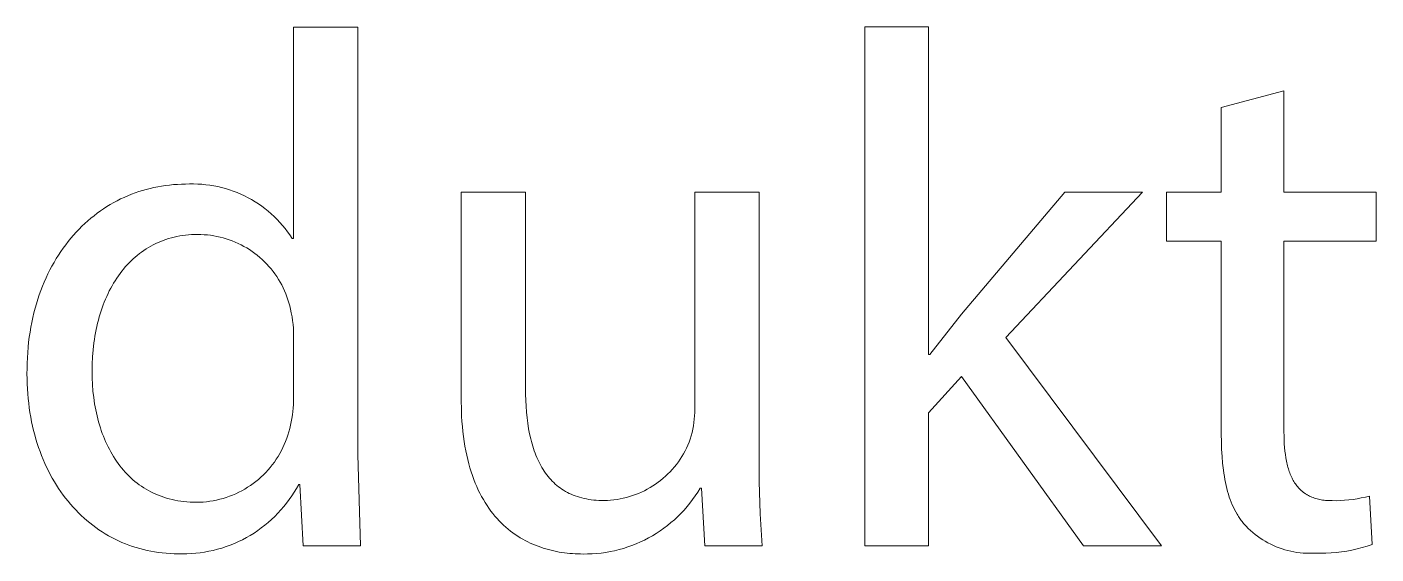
# Model space of a CAD drawing. Header units: millimetres. Extents: x -1246 to 2331, y -493 to 2006.
# Drawn here: x 1240.6 to 1306.8, y -433.3 to -407.5 of the extents above; entities that cross this region are included whole.
import ezdxf

# ---------------------------------------------------------------- set-up
doc = ezdxf.new("R2010")
doc.units = ezdxf.units.MM
doc.header["$MEASUREMENT"] = 0
doc.layers.add('Domyślny', color=7, linetype='Continuous', true_color=0x000000)

msp = doc.modelspace()

# ---------------------------------------------------------------- linework, layer by layer
at = {"layer": 'Domyślny', "color": 18, "lineweight": 15, "true_color": 0x000000}
for p, q in [((1253.688, -417.861), (1253.688, -407.51)), ((1253.688, -407.51), (1256.833, -407.51)), ((1256.833, -407.51), (1256.833, -428.451)), ((1281.709, -432.933), (1281.709, -407.5)), ((1281.709, -407.5), (1284.83, -407.5)), ((1284.83, -407.5), (1284.83, -423.558)), ((1299.195, -411.444), (1302.268, -410.622)), ((1302.268, -410.622), (1302.268, -415.602)), ((1299.195, -415.602), (1299.195, -411.444)), ((1245.91, -415.633), (1246.092, -415.57)), ((1246.092, -415.57), (1246.275, -415.513)), ((1246.275, -415.513), (1246.46, -415.46)), ((1246.46, -415.46), (1246.646, -415.412)), ((1246.646, -415.412), (1246.834, -415.369)), ((1246.834, -415.369), (1247.024, -415.331)), ((1247.024, -415.331), (1247.215, -415.297)), ((1247.215, -415.297), (1247.407, -415.269)), ((1247.407, -415.269), (1247.601, -415.246)), ((1247.601, -415.246), (1247.796, -415.228)), ((1247.796, -415.228), (1247.992, -415.215)), ((1247.992, -415.215), (1248.189, -415.208)), ((1248.189, -415.208), (1248.387, -415.205)), ((1248.387, -415.205), (1248.585, -415.196)), ((1248.585, -415.196), (1248.784, -415.194)), ((1248.784, -415.194), (1248.982, -415.199)), ((1248.982, -415.199), (1249.18, -415.211)), ((1249.18, -415.211), (1249.378, -415.229)), ((1249.378, -415.229), (1249.575, -415.254)), ((1249.575, -415.254), (1249.77, -415.286)), ((1249.77, -415.286), (1249.965, -415.325)), ((1249.965, -415.325), (1250.158, -415.37)), ((1250.158, -415.37), (1250.35, -415.422)), ((1250.35, -415.422), (1250.539, -415.48)), ((1250.539, -415.48), (1250.727, -415.545)), ((1250.727, -415.545), (1250.912, -415.616)), ((1244.532, -416.304), (1244.697, -416.204)), ((1244.697, -416.204), (1244.864, -416.108)), ((1244.864, -416.108), (1245.033, -416.017)), ((1245.033, -416.017), (1245.204, -415.931)), ((1245.204, -415.931), (1245.378, -415.85)), ((1245.378, -415.85), (1245.553, -415.773)), ((1245.553, -415.773), (1245.731, -415.7)), ((1245.731, -415.7), (1245.91, -415.633)), ((1250.912, -415.616), (1251.095, -415.694)), ((1251.095, -415.694), (1251.275, -415.777)), ((1251.275, -415.777), (1251.452, -415.867)), ((1251.452, -415.867), (1251.625, -415.963)), ((1251.625, -415.963), (1251.796, -416.065)), ((1251.796, -416.065), (1251.962, -416.172)), ((1251.962, -416.172), (1252.125, -416.286)), ((1261.907, -425.745), (1261.907, -415.596)), ((1261.907, -415.596), (1265.064, -415.596)), ((1265.064, -415.596), (1265.064, -425.197)), ((1273.367, -426.233), (1273.367, -415.596)), ((1273.367, -415.596), (1276.524, -415.596)), ((1276.524, -415.596), (1276.524, -428.211)), ((1286.45, -421.58), (1291.525, -415.6)), ((1295.325, -415.6), (1288.63, -422.724)), ((1291.525, -415.6), (1295.325, -415.6)), ((1296.503, -417.996), (1296.503, -415.602)), ((1296.503, -415.602), (1299.195, -415.602)), ((1302.268, -415.602), (1306.783, -415.602)), ((1306.783, -415.602), (1306.783, -417.996)), ((1243.597, -416.999), (1243.746, -416.872)), ((1243.746, -416.872), (1243.898, -416.75)), ((1243.898, -416.75), (1244.053, -416.632)), ((1244.053, -416.632), (1244.21, -416.518)), ((1244.21, -416.518), (1244.37, -416.409)), ((1244.37, -416.409), (1244.532, -416.304)), ((1252.125, -416.286), (1252.284, -416.404)), ((1252.284, -416.404), (1252.439, -416.528)), ((1252.439, -416.528), (1252.589, -416.658)), ((1252.589, -416.658), (1252.735, -416.792)), ((1252.735, -416.792), (1252.877, -416.931)), ((1242.894, -417.699), (1243.029, -417.551)), ((1243.029, -417.551), (1243.167, -417.406)), ((1243.167, -417.406), (1243.307, -417.266)), ((1243.307, -417.266), (1243.451, -417.131)), ((1243.451, -417.131), (1243.597, -416.999)), ((1252.877, -416.931), (1253.013, -417.076)), ((1253.013, -417.076), (1253.144, -417.224)), ((1253.144, -417.224), (1253.271, -417.377)), ((1253.271, -417.377), (1253.391, -417.535)), ((1253.391, -417.535), (1253.507, -417.696)), ((1242.388, -418.335), (1242.51, -418.17)), ((1242.51, -418.17), (1242.635, -418.009)), ((1242.635, -418.009), (1242.763, -417.852)), ((1242.763, -417.852), (1242.894, -417.699)), ((1246.801, -418.179), (1246.683, -418.243)), ((1246.922, -418.119), (1246.801, -418.179)), ((1247.045, -418.063), (1246.922, -418.119)), ((1247.17, -418.01), (1247.045, -418.063)), ((1247.297, -417.961), (1247.17, -418.01)), ((1247.426, -417.916), (1247.297, -417.961)), ((1247.558, -417.874), (1247.426, -417.916)), ((1247.691, -417.836), (1247.558, -417.874)), ((1247.827, -417.802), (1247.691, -417.836)), ((1247.964, -417.771), (1247.827, -417.802)), ((1248.104, -417.745), (1247.964, -417.771)), ((1248.245, -417.722), (1248.104, -417.745)), ((1248.389, -417.704), (1248.245, -417.722)), ((1248.534, -417.689), (1248.389, -417.704)), ((1248.682, -417.679), (1248.534, -417.689)), ((1248.831, -417.673), (1248.682, -417.679)), ((1248.983, -417.671), (1248.831, -417.673)), ((1249.141, -417.673), (1248.983, -417.671)), ((1249.299, -417.68), (1249.141, -417.673)), ((1249.456, -417.692), (1249.299, -417.68)), ((1249.613, -417.71), (1249.456, -417.692)), ((1249.769, -417.734), (1249.613, -417.71)), ((1249.924, -417.762), (1249.769, -417.734)), ((1250.078, -417.796), (1249.924, -417.762)), ((1250.231, -417.835), (1250.078, -417.796)), ((1250.383, -417.88), (1250.231, -417.835)), ((1250.533, -417.929), (1250.383, -417.88)), ((1250.681, -417.984), (1250.533, -417.929)), ((1250.827, -418.043), (1250.681, -417.984)), ((1250.972, -418.108), (1250.827, -418.043)), ((1251.113, -418.177), (1250.972, -418.108)), ((1251.253, -418.252), (1251.113, -418.177)), ((1253.507, -417.696), (1253.617, -417.861)), ((1253.617, -417.861), (1253.688, -417.861)), ((1299.195, -417.996), (1296.503, -417.996)), ((1299.195, -427.454), (1299.195, -417.996)), ((1306.783, -417.996), (1302.268, -417.996)), ((1302.268, -417.996), (1302.268, -427.347)), ((1241.936, -419.036), (1242.044, -418.855)), ((1242.044, -418.855), (1242.155, -418.678)), ((1242.155, -418.678), (1242.27, -418.504)), ((1242.27, -418.504), (1242.388, -418.335)), ((1245.813, -418.871), (1245.715, -418.964)), ((1245.914, -418.781), (1245.813, -418.871)), ((1246.017, -418.695), (1245.914, -418.781)), ((1246.123, -418.611), (1246.017, -418.695)), ((1246.23, -418.531), (1246.123, -418.611)), ((1246.34, -418.454), (1246.23, -418.531)), ((1246.452, -418.38), (1246.34, -418.454)), ((1246.566, -418.31), (1246.452, -418.38)), ((1246.683, -418.243), (1246.566, -418.31)), ((1251.389, -418.331), (1251.253, -418.252)), ((1251.523, -418.414), (1251.389, -418.331)), ((1251.655, -418.502), (1251.523, -418.414)), ((1251.783, -418.595), (1251.655, -418.502)), ((1251.907, -418.691), (1251.783, -418.595)), ((1252.029, -418.792), (1251.907, -418.691)), ((1252.147, -418.898), (1252.029, -418.792)), ((1241.635, -419.604), (1241.732, -419.411)), ((1241.732, -419.411), (1241.832, -419.222)), ((1241.832, -419.222), (1241.936, -419.036)), ((1245.257, -419.475), (1245.172, -419.586)), ((1245.344, -419.367), (1245.257, -419.475)), ((1245.433, -419.262), (1245.344, -419.367)), ((1245.525, -419.16), (1245.433, -419.262)), ((1245.619, -419.06), (1245.525, -419.16)), ((1245.715, -418.964), (1245.619, -419.06)), ((1252.261, -419.007), (1252.147, -418.898)), ((1252.371, -419.119), (1252.261, -419.007)), ((1252.478, -419.236), (1252.371, -419.119)), ((1252.58, -419.356), (1252.478, -419.236)), ((1252.678, -419.48), (1252.58, -419.356)), ((1252.773, -419.607), (1252.678, -419.48)), ((1241.37, -420.207), (1241.454, -420.002)), ((1241.454, -420.002), (1241.543, -419.801)), ((1241.543, -419.801), (1241.635, -419.604)), ((1244.786, -420.181), (1244.716, -420.308)), ((1244.858, -420.057), (1244.786, -420.181)), ((1244.933, -419.935), (1244.858, -420.057)), ((1245.011, -419.816), (1244.933, -419.935)), ((1245.09, -419.699), (1245.011, -419.816)), ((1245.172, -419.586), (1245.09, -419.699)), ((1252.862, -419.737), (1252.773, -419.607)), ((1252.947, -419.87), (1252.862, -419.737)), ((1253.028, -420.005), (1252.947, -419.87)), ((1253.104, -420.144), (1253.028, -420.005)), ((1253.175, -420.285), (1253.104, -420.144)), ((1241.073, -421.063), (1241.14, -420.843)), ((1241.14, -420.843), (1241.213, -420.627)), ((1241.213, -420.627), (1241.289, -420.415)), ((1241.289, -420.415), (1241.37, -420.207)), ((1244.46, -420.841), (1244.403, -420.981)), ((1244.521, -420.704), (1244.46, -420.841)), ((1244.583, -420.57), (1244.521, -420.704)), ((1244.648, -420.438), (1244.583, -420.57)), ((1244.716, -420.308), (1244.648, -420.438)), ((1253.241, -420.428), (1253.175, -420.285)), ((1253.303, -420.574), (1253.241, -420.428)), ((1253.359, -420.721), (1253.303, -420.574)), ((1253.41, -420.87), (1253.359, -420.721)), ((1240.895, -421.744), (1240.95, -421.513)), ((1240.95, -421.513), (1241.009, -421.286)), ((1241.009, -421.286), (1241.073, -421.063)), ((1244.246, -421.412), (1244.198, -421.561)), ((1244.295, -421.266), (1244.246, -421.412)), ((1244.348, -421.122), (1244.295, -421.266)), ((1244.403, -420.981), (1244.348, -421.122)), ((1253.457, -421.021), (1253.41, -420.87)), ((1253.498, -421.174), (1253.457, -421.021)), ((1253.533, -421.328), (1253.498, -421.174)), ((1253.575, -421.514), (1253.533, -421.328)), ((1253.61, -421.701), (1253.575, -421.514)), ((1240.8, -422.216), (1240.845, -421.978)), ((1240.845, -421.978), (1240.895, -421.744)), ((1244.035, -422.175), (1244.001, -422.334)), ((1244.072, -422.019), (1244.035, -422.175)), ((1244.111, -421.864), (1244.072, -422.019)), ((1244.153, -421.711), (1244.111, -421.864)), ((1244.198, -421.561), (1244.153, -421.711)), ((1253.638, -421.89), (1253.61, -421.701)), ((1253.661, -422.079), (1253.638, -421.89)), ((1253.676, -422.269), (1253.661, -422.079)), ((1284.901, -423.558), (1286.45, -421.58)), ((1240.691, -422.949), (1240.723, -422.701)), ((1240.723, -422.701), (1240.759, -422.457)), ((1240.759, -422.457), (1240.8, -422.216)), ((1243.914, -422.822), (1243.89, -422.988)), ((1243.94, -422.657), (1243.914, -422.822)), ((1243.969, -422.495), (1243.94, -422.657)), ((1244.001, -422.334), (1243.969, -422.495)), ((1253.685, -422.459), (1253.676, -422.269)), ((1253.688, -422.65), (1253.685, -422.459)), ((1253.688, -425.664), (1253.688, -422.65)), ((1288.63, -422.724), (1296.254, -432.933)), ((1240.627, -423.714), (1240.644, -423.456)), ((1240.644, -423.456), (1240.665, -423.201)), ((1240.665, -423.201), (1240.691, -422.949)), ((1243.851, -423.326), (1243.824, -423.67)), ((1243.89, -422.988), (1243.851, -423.326)), ((1240.61, -424.24), (1240.616, -423.975)), ((1240.616, -423.975), (1240.627, -423.714)), ((1243.807, -424.021), (1243.801, -424.377)), ((1243.824, -423.67), (1243.807, -424.021)), ((1284.83, -423.558), (1284.901, -423.558)), ((1240.609, -424.508), (1240.61, -424.24)), ((1240.611, -424.754), (1240.609, -424.508)), ((1240.618, -424.998), (1240.611, -424.754)), ((1243.801, -424.377), (1243.806, -424.704)), ((1243.806, -424.704), (1243.821, -425.027)), ((1286.45, -424.63), (1284.83, -426.417)), ((1292.43, -432.933), (1286.45, -424.63)), ((1240.63, -425.239), (1240.618, -424.998)), ((1240.646, -425.477), (1240.63, -425.239)), ((1240.667, -425.712), (1240.646, -425.477)), ((1243.821, -425.027), (1243.846, -425.345)), ((1243.846, -425.345), (1243.881, -425.659)), ((1265.064, -425.197), (1265.067, -425.502)), ((1240.692, -425.945), (1240.667, -425.712)), ((1240.722, -426.175), (1240.692, -425.945)), ((1243.881, -425.659), (1243.927, -425.967)), ((1243.927, -425.967), (1243.953, -426.12)), ((1243.953, -426.12), (1243.982, -426.27)), ((1253.67, -426.177), (1253.682, -426.006)), ((1253.682, -426.006), (1253.688, -425.835)), ((1253.688, -425.835), (1253.688, -425.664)), ((1261.917, -426.301), (1261.907, -425.745)), ((1265.067, -425.502), (1265.076, -425.801)), ((1265.076, -425.801), (1265.091, -426.093)), ((1265.091, -426.093), (1265.113, -426.378)), ((1240.756, -426.402), (1240.722, -426.175)), ((1240.794, -426.626), (1240.756, -426.402)), ((1240.836, -426.848), (1240.794, -426.626)), ((1243.982, -426.27), (1244.013, -426.42)), ((1244.013, -426.42), (1244.047, -426.567)), ((1244.047, -426.567), (1244.083, -426.713)), ((1244.083, -426.713), (1244.122, -426.858)), ((1253.571, -426.855), (1253.604, -426.687)), ((1253.604, -426.687), (1253.631, -426.518)), ((1253.631, -426.518), (1253.653, -426.348)), ((1253.653, -426.348), (1253.67, -426.177)), ((1261.929, -426.569), (1261.917, -426.301)), ((1261.945, -426.831), (1261.929, -426.569)), ((1265.113, -426.378), (1265.141, -426.656)), ((1265.141, -426.656), (1265.175, -426.927)), ((1273.323, -426.892), (1273.342, -426.728)), ((1273.342, -426.728), (1273.356, -426.563)), ((1273.356, -426.563), (1273.364, -426.398)), ((1273.364, -426.398), (1273.367, -426.233)), ((1284.83, -426.417), (1284.83, -432.933)), ((1240.883, -427.066), (1240.836, -426.848)), ((1240.934, -427.281), (1240.883, -427.066)), ((1240.989, -427.494), (1240.934, -427.281)), ((1244.122, -426.858), (1244.164, -427.001)), ((1244.164, -427.001), (1244.208, -427.142)), ((1244.208, -427.142), (1244.254, -427.281)), ((1244.254, -427.281), (1244.303, -427.418)), ((1244.303, -427.418), (1244.354, -427.554)), ((1253.408, -427.501), (1253.455, -427.343)), ((1253.455, -427.343), (1253.497, -427.183)), ((1253.497, -427.183), (1253.533, -427.022)), ((1253.533, -427.022), (1253.571, -426.855)), ((1261.965, -427.087), (1261.945, -426.831)), ((1261.99, -427.336), (1261.965, -427.087)), ((1262.02, -427.578), (1261.99, -427.336)), ((1265.175, -426.927), (1265.217, -427.19)), ((1265.217, -427.19), (1265.265, -427.446)), ((1265.265, -427.446), (1265.321, -427.693)), ((1273.191, -427.538), (1273.232, -427.378)), ((1273.232, -427.378), (1273.268, -427.217)), ((1273.268, -427.217), (1273.298, -427.055)), ((1273.298, -427.055), (1273.323, -426.892)), ((1299.199, -427.83), (1299.195, -427.454)), ((1302.268, -427.347), (1302.27, -427.545)), ((1241.048, -427.703), (1240.989, -427.494)), ((1241.111, -427.909), (1241.048, -427.703)), ((1241.178, -428.112), (1241.111, -427.909)), ((1241.249, -428.312), (1241.178, -428.112)), ((1244.354, -427.554), (1244.408, -427.687)), ((1244.408, -427.687), (1244.465, -427.819)), ((1244.465, -427.819), (1244.523, -427.948)), ((1244.523, -427.948), (1244.585, -428.075)), ((1244.585, -428.075), (1244.649, -428.2)), ((1253.089, -428.262), (1253.163, -428.115)), ((1253.163, -428.115), (1253.232, -427.965)), ((1253.232, -427.965), (1253.296, -427.812)), ((1253.296, -427.812), (1253.355, -427.658)), ((1253.355, -427.658), (1253.408, -427.501)), ((1262.053, -427.815), (1262.02, -427.578)), ((1262.091, -428.046), (1262.053, -427.815)), ((1262.132, -428.27), (1262.091, -428.046)), ((1265.321, -427.693), (1265.351, -427.814)), ((1265.351, -427.814), (1265.384, -427.933)), ((1265.384, -427.933), (1265.418, -428.05)), ((1265.418, -428.05), (1265.454, -428.164)), ((1272.893, -428.281), (1272.965, -428.141)), ((1272.965, -428.141), (1273.031, -427.998)), ((1273.031, -427.998), (1273.093, -427.853)), ((1273.093, -427.853), (1273.145, -427.696)), ((1273.145, -427.696), (1273.191, -427.538)), ((1299.21, -428.195), (1299.199, -427.83)), ((1302.27, -427.545), (1302.275, -427.738)), ((1302.275, -427.738), (1302.285, -427.926)), ((1302.285, -427.926), (1302.298, -428.107)), ((1302.298, -428.107), (1302.315, -428.284)), ((1241.324, -428.508), (1241.249, -428.312)), ((1241.403, -428.701), (1241.324, -428.508)), ((1241.485, -428.891), (1241.403, -428.701)), ((1244.649, -428.2), (1244.715, -428.323)), ((1244.715, -428.323), (1244.784, -428.443)), ((1244.784, -428.443), (1244.855, -428.561)), ((1244.855, -428.561), (1244.929, -428.677)), ((1244.929, -428.677), (1245.006, -428.79)), ((1245.006, -428.79), (1245.085, -428.901)), ((1252.742, -428.824), (1252.836, -428.688)), ((1252.836, -428.688), (1252.925, -428.549)), ((1252.925, -428.549), (1253.01, -428.407)), ((1253.01, -428.407), (1253.089, -428.262)), ((1256.833, -428.451), (1256.964, -432.93)), ((1262.177, -428.488), (1262.132, -428.27)), ((1262.227, -428.701), (1262.177, -428.488)), ((1262.28, -428.908), (1262.227, -428.701)), ((1265.454, -428.164), (1265.492, -428.276)), ((1265.492, -428.276), (1265.532, -428.387)), ((1265.532, -428.387), (1265.573, -428.495)), ((1265.573, -428.495), (1265.617, -428.601)), ((1265.617, -428.601), (1265.663, -428.704)), ((1265.663, -428.704), (1265.711, -428.805)), ((1265.711, -428.805), (1265.76, -428.904)), ((1272.56, -428.815), (1272.65, -428.686)), ((1272.65, -428.686), (1272.736, -428.554)), ((1272.736, -428.554), (1272.817, -428.419)), ((1272.817, -428.419), (1272.893, -428.281)), ((1276.524, -428.211), (1276.531, -429.784)), ((1299.23, -428.548), (1299.21, -428.195)), ((1299.259, -428.888), (1299.23, -428.548)), ((1302.315, -428.284), (1302.336, -428.454)), ((1302.336, -428.454), (1302.361, -428.619)), ((1302.361, -428.619), (1302.39, -428.778)), ((1302.39, -428.778), (1302.407, -428.856)), ((1241.571, -429.078), (1241.485, -428.891)), ((1241.661, -429.261), (1241.571, -429.078)), ((1241.754, -429.44), (1241.661, -429.261)), ((1241.851, -429.616), (1241.754, -429.44)), ((1245.085, -428.901), (1245.166, -429.009)), ((1245.166, -429.009), (1245.25, -429.115)), ((1245.25, -429.115), (1245.336, -429.217)), ((1245.336, -429.217), (1245.425, -429.318)), ((1245.425, -429.318), (1245.516, -429.415)), ((1245.516, -429.415), (1245.61, -429.509)), ((1252.084, -429.563), (1252.204, -429.45)), ((1252.204, -429.45), (1252.32, -429.333)), ((1252.32, -429.333), (1252.432, -429.211)), ((1252.432, -429.211), (1252.54, -429.086)), ((1252.54, -429.086), (1252.643, -428.957)), ((1252.643, -428.957), (1252.742, -428.824)), ((1262.336, -429.109), (1262.28, -428.908)), ((1262.396, -429.304), (1262.336, -429.109)), ((1262.46, -429.493), (1262.396, -429.304)), ((1265.76, -428.904), (1265.812, -429.001)), ((1265.812, -429.001), (1265.866, -429.095)), ((1265.866, -429.095), (1265.922, -429.187)), ((1265.922, -429.187), (1265.98, -429.277)), ((1265.98, -429.277), (1266.04, -429.364)), ((1266.04, -429.364), (1266.102, -429.449)), ((1266.102, -429.449), (1266.167, -429.531)), ((1271.932, -429.519), (1272.046, -429.411)), ((1272.046, -429.411), (1272.157, -429.299)), ((1272.157, -429.299), (1272.264, -429.183)), ((1272.264, -429.183), (1272.367, -429.064)), ((1272.367, -429.064), (1272.466, -428.942)), ((1272.466, -428.942), (1272.56, -428.815)), ((1299.297, -429.217), (1299.259, -428.888)), ((1299.319, -429.376), (1299.297, -429.217)), ((1299.344, -429.533), (1299.319, -429.376)), ((1302.407, -428.856), (1302.424, -428.932)), ((1302.424, -428.932), (1302.443, -429.006)), ((1302.443, -429.006), (1302.462, -429.079)), ((1302.462, -429.079), (1302.483, -429.15)), ((1302.483, -429.15), (1302.505, -429.22)), ((1302.505, -429.22), (1302.528, -429.289)), ((1302.528, -429.289), (1302.553, -429.356)), ((1302.553, -429.356), (1302.578, -429.421)), ((1302.578, -429.421), (1302.605, -429.485)), ((1241.951, -429.789), (1241.851, -429.616)), ((1242.054, -429.958), (1241.951, -429.789)), ((1242.161, -430.123), (1242.054, -429.958)), ((1242.272, -430.285), (1242.161, -430.123)), ((1245.61, -429.509), (1245.707, -429.601)), ((1245.707, -429.601), (1245.805, -429.69)), ((1245.805, -429.69), (1245.907, -429.776)), ((1245.907, -429.776), (1246.011, -429.858)), ((1246.011, -429.858), (1246.117, -429.938)), ((1246.117, -429.938), (1246.226, -430.014)), ((1246.226, -430.014), (1246.337, -430.087)), ((1246.337, -430.087), (1246.451, -430.157)), ((1251.287, -430.15), (1251.428, -430.064)), ((1251.428, -430.064), (1251.566, -429.973)), ((1251.566, -429.973), (1251.701, -429.877)), ((1251.701, -429.877), (1251.832, -429.777)), ((1251.832, -429.777), (1251.96, -429.673)), ((1251.96, -429.673), (1252.084, -429.563)), ((1253.832, -430.119), (1253.72, -430.305)), ((1253.938, -429.928), (1253.832, -430.119)), ((1253.998, -429.928), (1253.938, -429.928)), ((1254.153, -432.93), (1253.998, -429.928)), ((1262.527, -429.677), (1262.46, -429.493)), ((1262.597, -429.856), (1262.527, -429.677)), ((1262.671, -430.029), (1262.597, -429.856)), ((1262.747, -430.197), (1262.671, -430.029)), ((1266.167, -429.531), (1266.233, -429.61)), ((1266.233, -429.61), (1266.302, -429.688)), ((1266.302, -429.688), (1266.373, -429.762)), ((1266.373, -429.762), (1266.446, -429.834)), ((1266.446, -429.834), (1266.522, -429.903)), ((1266.522, -429.903), (1266.599, -429.97)), ((1266.599, -429.97), (1266.679, -430.034)), ((1266.679, -430.034), (1266.762, -430.095)), ((1266.762, -430.095), (1266.846, -430.154)), ((1271.036, -430.157), (1271.173, -430.079)), ((1271.173, -430.079), (1271.307, -429.997)), ((1271.307, -429.997), (1271.438, -429.91)), ((1271.438, -429.91), (1271.567, -429.819)), ((1271.567, -429.819), (1271.692, -429.723)), ((1271.692, -429.723), (1271.814, -429.623)), ((1271.814, -429.623), (1271.932, -429.519)), ((1273.629, -430.105), (1273.513, -430.294)), ((1273.7, -430.105), (1273.629, -430.105)), ((1273.867, -432.928), (1273.7, -430.105)), ((1276.531, -429.784), (1276.579, -431.357)), ((1299.371, -429.686), (1299.344, -429.533)), ((1299.4, -429.836), (1299.371, -429.686)), ((1299.433, -429.983), (1299.4, -429.836)), ((1299.467, -430.127), (1299.433, -429.983)), ((1299.505, -430.267), (1299.467, -430.127)), ((1302.605, -429.485), (1302.633, -429.548)), ((1302.633, -429.548), (1302.662, -429.609)), ((1302.662, -429.609), (1302.692, -429.668)), ((1302.692, -429.668), (1302.724, -429.726)), ((1302.724, -429.726), (1302.757, -429.782)), ((1302.757, -429.782), (1302.791, -429.837)), ((1302.791, -429.837), (1302.826, -429.89)), ((1302.826, -429.89), (1302.863, -429.941)), ((1302.863, -429.941), (1302.901, -429.991)), ((1302.901, -429.991), (1302.94, -430.04)), ((1302.94, -430.04), (1302.981, -430.086)), ((1302.981, -430.086), (1303.023, -430.131)), ((1303.023, -430.131), (1303.066, -430.175)), ((1242.385, -430.443), (1242.272, -430.285)), ((1242.502, -430.598), (1242.385, -430.443)), ((1242.622, -430.748), (1242.502, -430.598)), ((1242.745, -430.895), (1242.622, -430.748)), ((1246.451, -430.157), (1246.567, -430.224)), ((1246.567, -430.224), (1246.686, -430.287)), ((1246.686, -430.287), (1246.807, -430.347)), ((1246.807, -430.347), (1246.931, -430.403)), ((1246.931, -430.403), (1247.057, -430.456)), ((1247.057, -430.456), (1247.185, -430.505)), ((1247.185, -430.505), (1247.317, -430.551)), ((1247.317, -430.551), (1247.45, -430.593)), ((1247.45, -430.593), (1247.586, -430.631)), ((1247.586, -430.631), (1247.725, -430.666)), ((1247.725, -430.666), (1247.866, -430.696)), ((1247.866, -430.696), (1248.01, -430.723)), ((1248.01, -430.723), (1248.156, -430.746)), ((1248.156, -430.746), (1248.304, -430.764)), ((1248.304, -430.764), (1248.455, -430.779)), ((1248.455, -430.779), (1248.609, -430.789)), ((1248.609, -430.789), (1248.765, -430.796)), ((1249.088, -430.794), (1249.253, -430.784)), ((1249.253, -430.784), (1249.418, -430.769)), ((1249.418, -430.769), (1249.582, -430.748)), ((1249.582, -430.748), (1249.745, -430.721)), ((1249.745, -430.721), (1249.907, -430.689)), ((1249.907, -430.689), (1250.068, -430.65)), ((1250.068, -430.65), (1250.227, -430.607)), ((1250.227, -430.607), (1250.385, -430.557)), ((1250.385, -430.557), (1250.541, -430.503)), ((1250.541, -430.503), (1250.695, -430.443)), ((1250.695, -430.443), (1250.846, -430.377)), ((1250.846, -430.377), (1250.996, -430.306)), ((1250.996, -430.306), (1251.142, -430.231)), ((1251.142, -430.231), (1251.287, -430.15)), ((1253.476, -430.667), (1253.345, -430.841)), ((1253.601, -430.488), (1253.476, -430.667)), ((1253.72, -430.305), (1253.601, -430.488)), ((1262.827, -430.359), (1262.747, -430.197)), ((1262.91, -430.516), (1262.827, -430.359)), ((1262.995, -430.668), (1262.91, -430.516)), ((1263.083, -430.815), (1262.995, -430.668)), ((1266.846, -430.154), (1266.933, -430.21)), ((1266.933, -430.21), (1267.023, -430.263)), ((1267.023, -430.263), (1267.115, -430.313)), ((1267.115, -430.313), (1267.209, -430.36)), ((1267.209, -430.36), (1267.305, -430.405)), ((1267.305, -430.405), (1267.404, -430.446)), ((1267.404, -430.446), (1267.506, -430.485)), ((1267.506, -430.485), (1267.61, -430.521)), ((1267.61, -430.521), (1267.716, -430.553)), ((1267.716, -430.553), (1267.825, -430.583)), ((1267.825, -430.583), (1267.937, -430.61)), ((1267.937, -430.61), (1268.051, -430.634)), ((1268.051, -430.634), (1268.168, -430.654)), ((1268.168, -430.654), (1268.287, -430.672)), ((1268.287, -430.672), (1268.409, -430.686)), ((1268.409, -430.686), (1268.534, -430.698)), ((1268.534, -430.698), (1268.661, -430.706)), ((1268.661, -430.706), (1268.791, -430.711)), ((1268.791, -430.711), (1268.924, -430.712)), ((1268.924, -430.712), (1269.081, -430.707)), ((1269.081, -430.707), (1269.238, -430.696)), ((1269.238, -430.696), (1269.395, -430.68)), ((1269.395, -430.68), (1269.551, -430.658)), ((1269.551, -430.658), (1269.706, -430.632)), ((1269.706, -430.632), (1269.86, -430.599)), ((1269.86, -430.599), (1270.013, -430.562)), ((1270.013, -430.562), (1270.165, -430.519)), ((1270.165, -430.519), (1270.315, -430.471)), ((1270.315, -430.471), (1270.463, -430.418)), ((1270.463, -430.418), (1270.61, -430.36)), ((1270.61, -430.36), (1270.754, -430.297)), ((1270.754, -430.297), (1270.896, -430.229)), ((1270.896, -430.229), (1271.036, -430.157)), ((1273.261, -430.662), (1273.126, -430.839)), ((1273.39, -430.48), (1273.261, -430.662)), ((1273.513, -430.294), (1273.39, -430.48)), ((1299.545, -430.405), (1299.505, -430.267)), ((1299.587, -430.539), (1299.545, -430.405)), ((1299.633, -430.669), (1299.587, -430.539)), ((1299.681, -430.796), (1299.633, -430.669)), ((1303.066, -430.175), (1303.111, -430.217)), ((1303.111, -430.217), (1303.134, -430.237)), ((1303.134, -430.237), (1303.157, -430.257)), ((1303.157, -430.257), (1303.181, -430.277)), ((1303.181, -430.277), (1303.205, -430.296)), ((1303.205, -430.296), (1303.229, -430.314)), ((1303.229, -430.314), (1303.253, -430.333)), ((1303.253, -430.333), (1303.278, -430.351)), ((1303.278, -430.351), (1303.304, -430.368)), ((1303.304, -430.368), (1303.329, -430.385)), ((1303.329, -430.385), (1303.355, -430.402)), ((1303.355, -430.402), (1303.382, -430.418)), ((1303.382, -430.418), (1303.409, -430.434)), ((1303.409, -430.434), (1303.463, -430.464)), ((1303.463, -430.464), (1303.519, -430.493)), ((1303.519, -430.493), (1303.577, -430.52)), ((1303.577, -430.52), (1303.636, -430.545)), ((1303.636, -430.545), (1303.697, -430.569)), ((1303.697, -430.569), (1303.759, -430.591)), ((1303.759, -430.591), (1303.822, -430.611)), ((1303.822, -430.611), (1303.888, -430.629)), ((1303.888, -430.629), (1303.954, -430.646)), ((1303.954, -430.646), (1304.023, -430.661)), ((1304.023, -430.661), (1304.092, -430.674)), ((1304.092, -430.674), (1304.164, -430.686)), ((1304.164, -430.686), (1304.237, -430.696)), ((1304.237, -430.696), (1304.312, -430.704)), ((1304.312, -430.704), (1304.388, -430.71)), ((1304.388, -430.71), (1304.466, -430.715)), ((1304.466, -430.715), (1304.545, -430.717)), ((1304.545, -430.717), (1304.627, -430.718)), ((1304.627, -430.718), (1304.833, -430.719)), ((1304.833, -430.719), (1305.039, -430.713)), ((1305.039, -430.713), (1305.244, -430.701)), ((1305.244, -430.701), (1305.45, -430.682)), ((1305.45, -430.682), (1305.654, -430.657)), ((1305.654, -430.657), (1305.858, -430.625)), ((1305.858, -430.625), (1306.06, -430.587)), ((1306.06, -430.587), (1306.261, -430.543)), ((1306.261, -430.543), (1306.461, -430.492)), ((1306.461, -430.492), (1306.592, -432.862)), ((1242.872, -431.038), (1242.745, -430.895)), ((1243.001, -431.176), (1242.872, -431.038)), ((1243.133, -431.311), (1243.001, -431.176)), ((1243.268, -431.442), (1243.133, -431.311)), ((1243.406, -431.569), (1243.268, -431.442)), ((1248.765, -430.796), (1248.923, -430.798)), ((1248.923, -430.798), (1249.088, -430.794)), ((1252.919, -431.336), (1252.765, -431.491)), ((1253.066, -431.176), (1252.919, -431.336)), ((1253.209, -431.011), (1253.066, -431.176)), ((1253.345, -430.841), (1253.209, -431.011)), ((1263.174, -430.957), (1263.083, -430.815)), ((1263.268, -431.094), (1263.174, -430.957)), ((1263.364, -431.227), (1263.268, -431.094)), ((1263.462, -431.354), (1263.364, -431.227)), ((1263.563, -431.477), (1263.462, -431.354)), ((1272.687, -431.341), (1272.529, -431.498)), ((1272.839, -431.179), (1272.687, -431.341)), ((1272.985, -431.011), (1272.839, -431.179)), ((1273.126, -430.839), (1272.985, -431.011)), ((1276.579, -431.357), (1276.667, -432.928)), ((1299.732, -430.92), (1299.681, -430.796)), ((1299.786, -431.041), (1299.732, -430.92)), ((1299.843, -431.158), (1299.786, -431.041)), ((1299.903, -431.272), (1299.843, -431.158)), ((1299.966, -431.382), (1299.903, -431.272)), ((1299.999, -431.436), (1299.966, -431.382)), ((1300.032, -431.488), (1299.999, -431.436)), ((1243.547, -431.692), (1243.406, -431.569)), ((1243.69, -431.811), (1243.547, -431.692)), ((1243.836, -431.926), (1243.69, -431.811)), ((1243.985, -432.036), (1243.836, -431.926)), ((1244.136, -432.142), (1243.985, -432.036)), ((1252.103, -432.057), (1251.926, -432.184)), ((1252.276, -431.924), (1252.103, -432.057)), ((1252.444, -431.786), (1252.276, -431.924)), ((1252.607, -431.641), (1252.444, -431.786)), ((1252.765, -431.491), (1252.607, -431.641)), ((1263.666, -431.595), (1263.563, -431.477)), ((1263.772, -431.708), (1263.666, -431.595)), ((1263.879, -431.817), (1263.772, -431.708)), ((1263.988, -431.921), (1263.879, -431.817)), ((1264.099, -432.021), (1263.988, -431.921)), ((1264.212, -432.117), (1264.099, -432.021)), ((1271.848, -432.071), (1271.666, -432.199)), ((1272.025, -431.936), (1271.848, -432.071)), ((1272.198, -431.796), (1272.025, -431.936)), ((1272.366, -431.65), (1272.198, -431.796)), ((1272.529, -431.498), (1272.366, -431.65)), ((1300.066, -431.541), (1300.032, -431.488)), ((1300.101, -431.592), (1300.066, -431.541)), ((1300.137, -431.642), (1300.101, -431.592)), ((1300.173, -431.691), (1300.137, -431.642)), ((1300.211, -431.74), (1300.173, -431.691)), ((1300.249, -431.787), (1300.211, -431.74)), ((1300.288, -431.834), (1300.249, -431.787)), ((1300.328, -431.88), (1300.288, -431.834)), ((1300.368, -431.925), (1300.328, -431.88)), ((1300.41, -431.969), (1300.368, -431.925)), ((1300.516, -432.075), (1300.41, -431.969)), ((1300.626, -432.178), (1300.516, -432.075)), ((1244.29, -432.244), (1244.136, -432.142)), ((1244.447, -432.342), (1244.29, -432.244)), ((1244.606, -432.435), (1244.447, -432.342)), ((1244.767, -432.524), (1244.606, -432.435)), ((1244.93, -432.608), (1244.767, -432.524)), ((1245.096, -432.688), (1244.93, -432.608)), ((1245.264, -432.763), (1245.096, -432.688)), ((1245.435, -432.834), (1245.264, -432.763)), ((1250.982, -432.726), (1250.782, -432.815)), ((1251.178, -432.631), (1250.982, -432.726)), ((1251.37, -432.529), (1251.178, -432.631)), ((1251.559, -432.42), (1251.37, -432.529)), ((1251.745, -432.305), (1251.559, -432.42)), ((1251.926, -432.184), (1251.745, -432.305)), ((1264.327, -432.209), (1264.212, -432.117)), ((1264.444, -432.296), (1264.327, -432.209)), ((1264.562, -432.379), (1264.444, -432.296)), ((1264.681, -432.459), (1264.562, -432.379)), ((1264.802, -432.534), (1264.681, -432.459)), ((1264.924, -432.605), (1264.802, -432.534)), ((1265.047, -432.673), (1264.924, -432.605)), ((1265.172, -432.736), (1265.047, -432.673)), ((1265.297, -432.797), (1265.172, -432.736)), ((1270.697, -432.744), (1270.493, -432.832)), ((1270.898, -432.648), (1270.697, -432.744)), ((1271.095, -432.546), (1270.898, -432.648)), ((1271.289, -432.436), (1271.095, -432.546)), ((1271.48, -432.321), (1271.289, -432.436)), ((1271.666, -432.199), (1271.48, -432.321)), ((1300.739, -432.277), (1300.626, -432.178)), ((1300.856, -432.372), (1300.739, -432.277)), ((1300.975, -432.463), (1300.856, -432.372)), ((1301.098, -432.55), (1300.975, -432.463)), ((1301.224, -432.632), (1301.098, -432.55)), ((1301.353, -432.71), (1301.224, -432.632)), ((1301.484, -432.783), (1301.353, -432.71)), ((1245.607, -432.9), (1245.435, -432.834)), ((1245.782, -432.962), (1245.607, -432.9)), ((1245.958, -433.019), (1245.782, -432.962)), ((1246.137, -433.071), (1245.958, -433.019)), ((1246.317, -433.118), (1246.137, -433.071)), ((1246.499, -433.161), (1246.317, -433.118)), ((1246.683, -433.199), (1246.499, -433.161)), ((1246.869, -433.231), (1246.683, -433.199)), ((1247.057, -433.259), (1246.869, -433.231)), ((1247.246, -433.282), (1247.057, -433.259)), ((1247.437, -433.3), (1247.246, -433.282)), ((1247.629, -433.313), (1247.437, -433.3)), ((1247.823, -433.321), (1247.629, -433.313)), ((1248.018, -433.323), (1247.823, -433.321)), ((1248.236, -433.328), (1248.018, -433.323)), ((1248.454, -433.325), (1248.236, -433.328)), ((1248.672, -433.315), (1248.454, -433.325)), ((1248.889, -433.298), (1248.672, -433.315)), ((1249.105, -433.273), (1248.889, -433.298)), ((1249.321, -433.241), (1249.105, -433.273)), ((1249.535, -433.201), (1249.321, -433.241)), ((1249.748, -433.154), (1249.535, -433.201)), ((1249.959, -433.101), (1249.748, -433.154)), ((1250.169, -433.04), (1249.959, -433.101)), ((1250.376, -432.971), (1250.169, -433.04)), ((1250.58, -432.896), (1250.376, -432.971)), ((1250.782, -432.815), (1250.58, -432.896)), ((1256.964, -432.93), (1254.153, -432.93)), ((1265.423, -432.853), (1265.297, -432.797)), ((1265.551, -432.906), (1265.423, -432.853)), ((1265.679, -432.955), (1265.551, -432.906)), ((1265.807, -433.002), (1265.679, -432.955)), ((1265.936, -433.044), (1265.807, -433.002)), ((1266.066, -433.084), (1265.936, -433.044)), ((1266.196, -433.12), (1266.066, -433.084)), ((1266.327, -433.153), (1266.196, -433.12)), ((1266.458, -433.183), (1266.327, -433.153)), ((1266.589, -433.21), (1266.458, -433.183)), ((1266.72, -433.235), (1266.589, -433.21)), ((1266.851, -433.256), (1266.72, -433.235)), ((1266.982, -433.275), (1266.851, -433.256)), ((1267.112, -433.29), (1266.982, -433.275)), ((1267.243, -433.304), (1267.112, -433.29)), ((1267.373, -433.314), (1267.243, -433.304)), ((1267.502, -433.323), (1267.373, -433.314)), ((1267.631, -433.328), (1267.502, -433.323)), ((1267.76, -433.332), (1267.631, -433.328)), ((1267.887, -433.333), (1267.76, -433.332)), ((1268.11, -433.332), (1267.887, -433.333)), ((1268.332, -433.324), (1268.11, -433.332)), ((1268.554, -433.308), (1268.332, -433.324)), ((1268.776, -433.285), (1268.554, -433.308)), ((1268.996, -433.254), (1268.776, -433.285)), ((1269.216, -433.216), (1268.996, -433.254)), ((1269.433, -433.17), (1269.216, -433.216)), ((1269.65, -433.117), (1269.433, -433.17)), ((1269.864, -433.057), (1269.65, -433.117)), ((1270.076, -432.989), (1269.864, -433.057)), ((1270.286, -432.914), (1270.076, -432.989)), ((1270.493, -432.832), (1270.286, -432.914)), ((1276.667, -432.928), (1273.867, -432.928)), ((1284.83, -432.933), (1281.709, -432.933)), ((1296.254, -432.933), (1292.43, -432.933)), ((1301.618, -432.852), (1301.484, -432.783)), ((1301.754, -432.916), (1301.618, -432.852)), ((1301.892, -432.976), (1301.754, -432.916)), ((1302.032, -433.03), (1301.892, -432.976)), ((1302.174, -433.08), (1302.032, -433.03)), ((1302.318, -433.125), (1302.174, -433.08)), ((1302.463, -433.164), (1302.318, -433.125)), ((1302.609, -433.199), (1302.463, -433.164)), ((1302.756, -433.229), (1302.609, -433.199)), ((1302.905, -433.253), (1302.756, -433.229)), ((1303.054, -433.272), (1302.905, -433.253)), ((1303.204, -433.287), (1303.054, -433.272)), ((1303.354, -433.296), (1303.204, -433.287)), ((1303.504, -433.299), (1303.354, -433.296)), ((1303.655, -433.298), (1303.504, -433.299)), ((1303.805, -433.291), (1303.655, -433.298)), ((1304.063, -433.296), (1303.805, -433.291)), ((1304.321, -433.293), (1304.063, -433.296)), ((1304.578, -433.28), (1304.321, -433.293)), ((1304.835, -433.259), (1304.578, -433.28)), ((1305.091, -433.228), (1304.835, -433.259)), ((1305.346, -433.189), (1305.091, -433.228)), ((1305.6, -433.141), (1305.346, -433.189)), ((1305.851, -433.084), (1305.6, -433.141)), ((1306.101, -433.019), (1305.851, -433.084)), ((1306.348, -432.945), (1306.101, -433.019)), ((1306.592, -432.862), (1306.348, -432.945))]:
    msp.add_line(p, q, dxfattribs=at)

doc.saveas('drawing.dxf')
